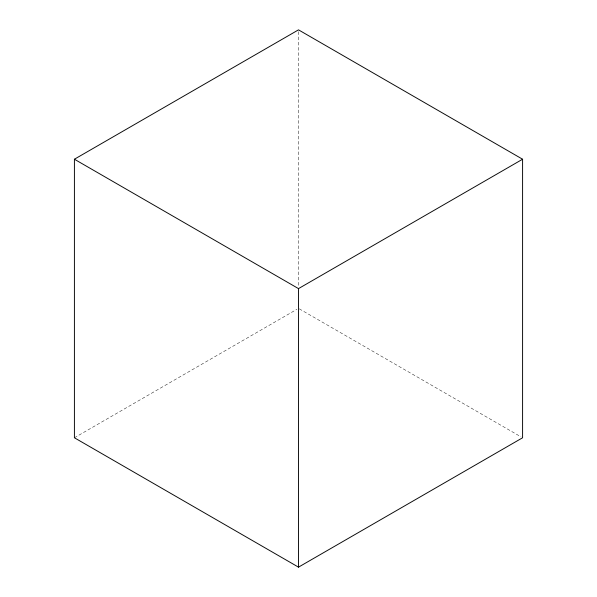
<?xml version="1.0" encoding="UTF-8"?>
<svg xmlns="http://www.w3.org/2000/svg" width="597" height="597" viewBox="0 0 597 597"><rect width="100%" height="100%" fill="white"/><g stroke="black" fill="none" stroke-linecap="round" stroke-linejoin="round"><path stroke-width="0.45" stroke-dasharray="2.98 2.24" d="M74.409 437.773L296.888 309.321M299.306 308.858L520.98 436.84M298.5 31.716L298.5 286.963"/><path stroke-width="0.9" d="M74.409 159.227L298.5 29.85L522.591 159.227L522.591 437.773L298.5 567.15L74.409 437.773L74.409 159.227L298.5 288.612L522.591 159.227M298.5 288.612L298.5 567.15"/></g></svg>
